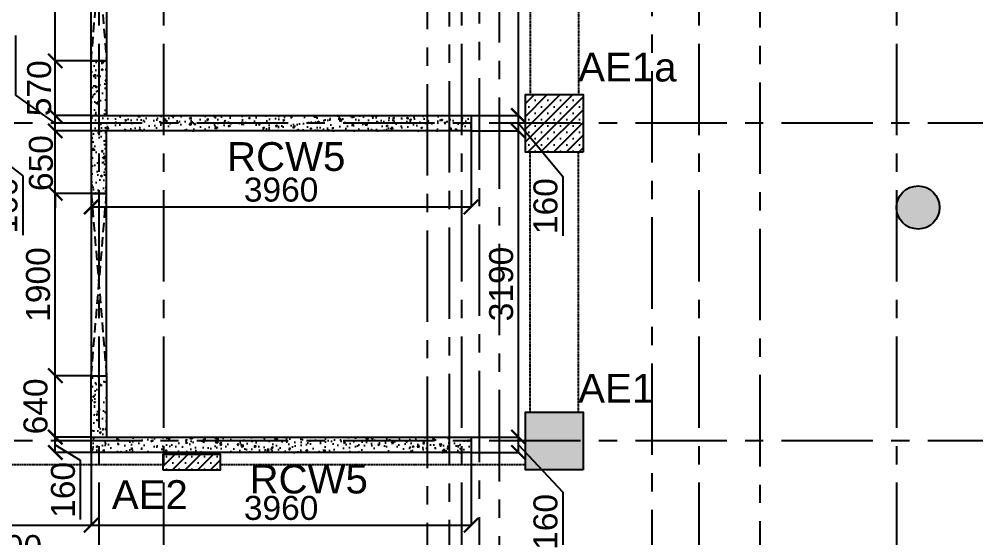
# Model space of a CAD drawing. Header units: inches. Extents: x 207135 to 337634, y -175669 to -89669.
# Drawn here: x 247416 to 257392, y -121352 to -115947 of the extents above; entities that cross this region are included whole.
import ezdxf

# ---------------------------------------------------------------- set-up
doc = ezdxf.new("R2010")
doc.units = ezdxf.units.IN
doc.header["$MEASUREMENT"] = 0
for name, pattern in [('CENTER', [50.8, 31.75, -6.35, 6.35, -6.35]), ('DASHED2', [9.525, 6.35, -3.175]), ('Hidden', [3, 2, -1])]:
    doc.linetypes.add(name, pattern=pattern)
for name, color, linetype in [('160 R.C. WALL HAT', 8, 'Continuous'), ('160 R.C.WALL', 6, 'Continuous'), ('160 WALL  OPENING LINE', 1, 'Continuous'), ('160 WALL OPEING', 1, 'Continuous'), ('AR-Column', 40, 'Continuous'), ('AR-Hidden', 251, 'DASHED2'), ('DIM', 251, 'Continuous'), ('GRID', 8, 'CENTER'), ('JKEC COL', 6, 'Continuous'), ('JKEC COL HAT', 2, 'Continuous'), ('NON S.WALL HATCH', 8, 'Continuous'), ('SHEAR WALL', 6, 'Continuous'), ('SHEAR WALL NAME', 3, 'Continuous'), ('TEXT-1', 3, 'Continuous')]:
    doc.layers.add(name, color=color, linetype=linetype)
doc.styles.add('T200', font='sanss___.ttf', dxfattribs={"height": 250})
doc.styles.add('T300', font='sanss___.ttf', dxfattribs={"height": 350})
doc.dimstyles.new('T 200', dxfattribs={"dimtxt": 250, "dimasz": 150, "dimexe": 1, "dimexo": 0, "dimgap": 50, "dimtad": 1, "dimdec": 0, "dimdsep": 46, "dimtxsty": 'T200', "dimblk": 'ARCHTICK', "dimcen": 2.5, "dimdle": 1, "dimclrd": 5, "dimclre": 253, "dimclrt": 1, "dimadec": 0, "dimazin": 0, "dimtfac": 1, "dimtdec": 0, "dimtmove": 2, "dimatfit": 3, "dimfxl": 0, "dimarcsym": 0})
pattern_1 = [(45, (-131825.64, 75915.45), (-66.29126, 66.29126), []), (45, (-131759.35, 75915.45), (-66.29126, 66.29126), [0, -93.75])]
pattern_2 = [(50, (2146827.95, 276077.85), (179.315046, -15.688034), [18.75, -206.25]), (355, (2146827.95, 276077.85), (-34.687833, 188.048033), [15, -165]), (100.451444, (2146842.9, 276076.54), (144.627212, 172.359998), [15.935048, -175.285528]), (46.1842, (2146827.95, 276127.85), (266.810333, -41.37982), [28.125, -309.375]), (96.635635, (2146850.19, 276124.4), (233.665486, 243.52965), [23.902586, -262.92844]), (351.184164, (2146827.95, 276127.85), (233.665486, 243.52965), [22.5, -247.5]), (21, (2146852.95, 276115.35), (149.226763, -100.654723), [18.75, -206.25]), (326, (2146852.95, 276115.35), (60.828833, 181.287511), [15, -165]), (71.451445, (2146865.39, 276106.96), (210.055594, 80.632788), [15.935047, -175.285528]), (37.5, (2146827.95, 276077.85), (3.0399638, 83.2234635), [0, -163, 0, -167.5, 0, -165.625]), (7.5, (2146827.95, 276077.85), (65.7673844, 98.602928), [0, -95.5, 0, -159.25, 0, -63.125]), (327.5, (2146772.2, 276077.85), (133.455609, -5.638718), [0, -62.5, 0, -195, 0, -258.75]), (317.5, (2146747.2, 276077.85), (145.796542, 25.0262456), [0, -81.25, 0, -129.5, 0, -183.75])]
pattern_3 = [(50, (2124542.95, 287067.85), (179.315046, -15.688034), [18.75, -206.25]), (355, (2124542.95, 287067.85), (-34.687833, 188.048033), [15, -165]), (100.451444, (2124557.9, 287066.54), (144.627212, 172.359998), [15.935048, -175.285528]), (46.1842, (2124542.95, 287117.85), (266.810333, -41.37982), [28.125, -309.375]), (96.635635, (2124565.19, 287114.4), (233.665486, 243.52965), [23.902586, -262.92844]), (351.184164, (2124542.95, 287117.85), (233.665486, 243.52965), [22.5, -247.5]), (21, (2124567.95, 287105.35), (149.226763, -100.654723), [18.75, -206.25]), (326, (2124567.95, 287105.35), (60.828833, 181.287511), [15, -165]), (71.451445, (2124580.39, 287096.96), (210.055594, 80.632788), [15.935047, -175.285528]), (37.5, (2124542.95, 287067.85), (3.0399638, 83.2234635), [0, -163, 0, -167.5, 0, -165.625]), (7.5, (2124542.95, 287067.85), (65.7673844, 98.602928), [0, -95.5, 0, -159.25, 0, -63.125]), (327.5, (2124487.2, 287067.85), (133.455609, -5.638718), [0, -62.5, 0, -195, 0, -258.75]), (317.5, (2124462.2, 287067.85), (145.796542, 25.0262456), [0, -81.25, 0, -129.5, 0, -183.75])]

# ---------------------------------------------------------------- blocks, each defined once
blk = doc.blocks.new('_ARCHTICK')
at = {"color": 0, "linetype": 'ByBlock', "const_width": 0.15}
blk.add_lwpolyline([(-0.5, -0.5), (0.5, 0.5)], dxfattribs=at)
blk = doc.blocks.new('*D301')
at = {"layer": 'Defpoints', "color": 0}
for p in [(246367.4, -120462.5, 14.7), (248167.4, -120462.5, 14.7), (248167.4, -121220.9)]:
    blk.add_point(p, dxfattribs=at)
at = {"layer": 'DIM', "color": 253, "lineweight": -2}
for p, q in [((246367.4, -120462.5), (246367.4, -121221.9)), ((248167.4, -120462.5), (248167.4, -121221.9))]:
    blk.add_line(p, q, dxfattribs=at)
at = {"layer": 'DIM', "color": 5, "lineweight": -2}
blk.add_line((246366.4, -121220.9), (248168.4, -121220.9), dxfattribs=at)
at = {"layer": 'DIM', "color": 5, "lineweight": -2, "xscale": 150, "yscale": 150, "zscale": 150, "rotation": 180}
blk.add_blockref('_ARCHTICK', (246367.4, -121220.9), dxfattribs=at)
at = {"layer": 'DIM', "color": 5, "lineweight": -2, "xscale": 150, "yscale": 150, "zscale": 150}
blk.add_blockref('_ARCHTICK', (248167.4, -121220.9), dxfattribs=at)
at = {"layer": 'DIM', "color": 1, "insert": (247267.4, -121450), "char_height": 250, "attachment_point": 5, "style": 'T200'}
blk.add_mtext('1800', dxfattribs=at)
blk = doc.blocks.new('*D302')
at = {"layer": 'Defpoints', "color": 0}
for p in [(248167.4, -120462.5, 14.7), (252127.4, -120462.5, 14.7), (252127.4, -121220.9)]:
    blk.add_point(p, dxfattribs=at)
at = {"layer": 'DIM', "color": 253, "lineweight": -2}
for p, q in [((248167.4, -120462.5), (248167.4, -121221.9)), ((252127.4, -120462.5), (252127.4, -121221.9))]:
    blk.add_line(p, q, dxfattribs=at)
at = {"layer": 'DIM', "color": 5, "lineweight": -2}
blk.add_line((248166.4, -121220.9), (252128.4, -121220.9), dxfattribs=at)
at = {"layer": 'DIM', "color": 5, "lineweight": -2, "xscale": 150, "yscale": 150, "zscale": 150, "rotation": 180}
blk.add_blockref('_ARCHTICK', (248167.4, -121220.9), dxfattribs=at)
at = {"layer": 'DIM', "color": 5, "lineweight": -2, "xscale": 150, "yscale": 150, "zscale": 150}
blk.add_blockref('_ARCHTICK', (252127.4, -121220.9), dxfattribs=at)
at = {"layer": 'DIM', "color": 1, "insert": (250147.4, -121042), "char_height": 250, "attachment_point": 5, "style": 'T200'}
blk.add_mtext('3960', dxfattribs=at)
blk = doc.blocks.new('*D307')
at = {"layer": 'Defpoints', "color": 0}
for p in [(246367.4, -116952.5, 14.7), (246742.3, -116952.5), (246367.4, -117112.5, 14.7)]:
    blk.add_point(p, dxfattribs=at)
at = {"layer": 'DIM', "color": 253, "lineweight": -2}
for p, q in [((246367.4, -116952.5), (246743.3, -116952.5)), ((246367.4, -117112.5), (246743.3, -117112.5))]:
    blk.add_line(p, q, dxfattribs=at)
at = {"layer": 'DIM', "color": 5, "lineweight": -2}
for p, q in [((246742.3, -117113.5), (246742.3, -116951.5)), ((246742.3, -117032.5), (247453.3, -117578.6)), ((247453.3, -117578.6), (247453.3, -118198.8))]:
    blk.add_line(p, q, dxfattribs=at)
at = {"layer": 'DIM', "color": 5, "lineweight": -2, "xscale": 150, "yscale": 150, "zscale": 150}
for p, rotation in [((246742.3, -116952.5), 90), ((246742.3, -117112.5), 270)]:
    blk.add_blockref('_ARCHTICK', p, dxfattribs=dict(at, rotation=rotation))
at = {"layer": 'DIM', "color": 1, "insert": (247274.4, -117888.7), "char_height": 250, "attachment_point": 5, "rotation": 90, "style": 'T200'}
blk.add_mtext('160', dxfattribs=at)
blk = doc.blocks.new('*D314')
at = {"layer": 'Defpoints', "color": 0}
for p in [(247792.5, -120302.5), (248167.4, -120302.5, 14.7), (248167.4, -120462.5, 14.7)]:
    blk.add_point(p, dxfattribs=at)
at = {"layer": 'DIM', "color": 253, "lineweight": -2}
for p, q in [((248167.4, -120302.5), (247791.5, -120302.5)), ((248167.4, -120462.5), (247791.5, -120462.5))]:
    blk.add_line(p, q, dxfattribs=at)
at = {"layer": 'DIM', "color": 5, "lineweight": -2}
for p, q in [((247792.5, -120463.5), (247792.5, -120301.5)), ((247792.5, -120382.5), (248053, -120542.5)), ((248053, -120542.5), (248053, -121162.8))]:
    blk.add_line(p, q, dxfattribs=at)
at = {"layer": 'DIM', "color": 5, "lineweight": -2, "xscale": 150, "yscale": 150, "zscale": 150}
for p, rotation in [((247792.5, -120302.5), 90), ((247792.5, -120462.5), 270)]:
    blk.add_blockref('_ARCHTICK', p, dxfattribs=dict(at, rotation=rotation))
at = {"layer": 'DIM', "color": 1, "insert": (247874.1, -120852.6), "char_height": 250, "attachment_point": 5, "rotation": 90, "style": 'T200'}
blk.add_mtext('160', dxfattribs=at)
blk = doc.blocks.new('*D315')
at = {"layer": 'Defpoints', "color": 0}
for p in [(247792.5, -119662.5), (248167.4, -119662.5, 14.7), (248167.4, -120302.5, 14.7)]:
    blk.add_point(p, dxfattribs=at)
at = {"layer": 'DIM', "color": 253, "lineweight": -2}
for p, q in [((248167.4, -119662.5), (247791.5, -119662.5)), ((248167.4, -120302.5), (247791.5, -120302.5))]:
    blk.add_line(p, q, dxfattribs=at)
at = {"layer": 'DIM', "color": 5, "lineweight": -2}
blk.add_line((247792.5, -120303.5), (247792.5, -119661.5), dxfattribs=at)
at = {"layer": 'DIM', "color": 5, "lineweight": -2, "xscale": 150, "yscale": 150, "zscale": 150}
for p, rotation in [((247792.5, -119662.5), 90), ((247792.5, -120302.5), 270)]:
    blk.add_blockref('_ARCHTICK', p, dxfattribs=dict(at, rotation=rotation))
at = {"layer": 'DIM', "color": 1, "insert": (247587.6, -119982.5), "char_height": 250, "attachment_point": 5, "rotation": 90, "style": 'T200'}
blk.add_mtext('640', dxfattribs=at)
blk = doc.blocks.new('*D316')
at = {"layer": 'Defpoints', "color": 0}
for p in [(247792.5, -117762.5), (248167.4, -117762.5, 14.7), (248167.4, -119662.5, 14.7)]:
    blk.add_point(p, dxfattribs=at)
at = {"layer": 'DIM', "color": 253, "lineweight": -2}
for p, q in [((248167.4, -117762.5), (247791.5, -117762.5)), ((248167.4, -119662.5), (247791.5, -119662.5))]:
    blk.add_line(p, q, dxfattribs=at)
at = {"layer": 'DIM', "color": 5, "lineweight": -2}
blk.add_line((247792.5, -119663.5), (247792.5, -117761.5), dxfattribs=at)
at = {"layer": 'DIM', "color": 5, "lineweight": -2, "xscale": 150, "yscale": 150, "zscale": 150}
for p, rotation in [((247792.5, -117762.5), 90), ((247792.5, -119662.5), 270)]:
    blk.add_blockref('_ARCHTICK', p, dxfattribs=dict(at, rotation=rotation))
at = {"layer": 'DIM', "color": 1, "insert": (247613.8, -118712.5), "char_height": 250, "attachment_point": 5, "rotation": 90, "style": 'T200'}
blk.add_mtext('1900', dxfattribs=at)
blk = doc.blocks.new('*D317')
at = {"layer": 'Defpoints', "color": 0}
for p in [(247792.5, -117112.5), (248167.4, -117112.5, 14.7), (248167.4, -117762.5, 14.7)]:
    blk.add_point(p, dxfattribs=at)
at = {"layer": 'DIM', "color": 5, "lineweight": -2}
for p, q in [((247792.5, -117112.5), (247792.5, -116962.5)), ((247792.5, -117762.5), (247792.5, -117112.5)), ((247792.5, -117762.5), (247792.5, -117912.5))]:
    blk.add_line(p, q, dxfattribs=at)
at = {"layer": 'DIM', "color": 253, "lineweight": -2}
for p, q in [((248167.4, -117112.5), (247791.5, -117112.5)), ((248167.4, -117762.5), (247791.5, -117762.5))]:
    blk.add_line(p, q, dxfattribs=at)
at = {"layer": 'DIM', "color": 5, "lineweight": -2, "xscale": 150, "yscale": 150, "zscale": 150}
for p, rotation in [((247792.5, -117112.5), 270), ((247792.5, -117762.5), 90)]:
    blk.add_blockref('_ARCHTICK', p, dxfattribs=dict(at, rotation=rotation))
at = {"layer": 'DIM', "color": 1, "insert": (247644, -117447.5), "char_height": 250, "attachment_point": 5, "rotation": 90, "style": 'T200'}
blk.add_mtext('650', dxfattribs=at)
blk = doc.blocks.new('*D318')
at = {"layer": 'Defpoints', "color": 0}
for p in [(247792.5, -116952.5), (248167.4, -116952.5, 14.7), (248167.4, -117112.5, 14.7)]:
    blk.add_point(p, dxfattribs=at)
at = {"layer": 'DIM', "color": 5, "lineweight": -2}
for p, q in [((247380.7, -116738.8), (247380.7, -116118.5)), ((247792.5, -117032.5), (247380.7, -116738.8)), ((247792.5, -117113.5), (247792.5, -116951.5))]:
    blk.add_line(p, q, dxfattribs=at)
at = {"layer": 'DIM', "color": 253, "lineweight": -2}
for p, q in [((248167.4, -116952.5), (247791.5, -116952.5)), ((248167.4, -117112.5), (247791.5, -117112.5))]:
    blk.add_line(p, q, dxfattribs=at)
at = {"layer": 'DIM', "color": 5, "lineweight": -2, "xscale": 150, "yscale": 150, "zscale": 150}
for p, rotation in [((247792.5, -116952.5), 90), ((247792.5, -117112.5), 270)]:
    blk.add_blockref('_ARCHTICK', p, dxfattribs=dict(at, rotation=rotation))
at = {"layer": 'DIM', "color": 1, "insert": (247201.7, -116428.6), "char_height": 250, "attachment_point": 5, "rotation": 90, "style": 'T200'}
blk.add_mtext('160', dxfattribs=at)
blk = doc.blocks.new('*D319')
at = {"layer": 'Defpoints', "color": 0}
for p in [(247792.5, -116382.5), (248167.4, -116382.5, 14.7), (248167.4, -116952.5, 14.7)]:
    blk.add_point(p, dxfattribs=at)
at = {"layer": 'DIM', "color": 253, "lineweight": -2}
for p, q in [((248167.4, -116382.5), (247791.5, -116382.5)), ((248167.4, -116952.5), (247791.5, -116952.5))]:
    blk.add_line(p, q, dxfattribs=at)
at = {"layer": 'DIM', "color": 5, "lineweight": -2}
blk.add_line((247792.5, -116953.5), (247792.5, -116381.5), dxfattribs=at)
at = {"layer": 'DIM', "color": 5, "lineweight": -2, "xscale": 150, "yscale": 150, "zscale": 150}
for p, rotation in [((247792.5, -116382.5), 90), ((247792.5, -116952.5), 270)]:
    blk.add_blockref('_ARCHTICK', p, dxfattribs=dict(at, rotation=rotation))
at = {"layer": 'DIM', "color": 1, "insert": (247625.6, -116667.5), "char_height": 250, "attachment_point": 5, "rotation": 90, "style": 'T200'}
blk.add_mtext('570', dxfattribs=at)
blk = doc.blocks.new('*D320')
at = {"layer": 'Defpoints', "color": 0}
for p in [(247792.5, -114402.5), (248167.3, -114402.5, 14.7), (248167.4, -116382.5, 14.7)]:
    blk.add_point(p, dxfattribs=at)
at = {"layer": 'DIM', "color": 253, "lineweight": -2}
for p, q in [((248167.3, -114402.5), (247791.5, -114402.5)), ((248167.4, -116382.5), (247791.5, -116382.5))]:
    blk.add_line(p, q, dxfattribs=at)
at = {"layer": 'DIM', "color": 5, "lineweight": -2}
blk.add_line((247792.5, -116383.5), (247792.5, -114401.5), dxfattribs=at)
at = {"layer": 'DIM', "color": 5, "lineweight": -2, "xscale": 150, "yscale": 150, "zscale": 150}
for p, rotation in [((247792.5, -114402.5), 90), ((247792.5, -116382.5), 270)]:
    blk.add_blockref('_ARCHTICK', p, dxfattribs=dict(at, rotation=rotation))
at = {"layer": 'DIM', "color": 1, "insert": (247613.8, -115392.5), "char_height": 250, "attachment_point": 5, "rotation": 90, "style": 'T200'}
blk.add_mtext('1980', dxfattribs=at)
blk = doc.blocks.new('*D336')
at = {"layer": 'Defpoints', "color": 0}
for p in [(252127.4, -120302.5, 14.7), (252621.8, -120302.5), (252127.4, -120462.5, 14.7)]:
    blk.add_point(p, dxfattribs=at)
at = {"layer": 'DIM', "color": 253, "lineweight": -2}
for p, q in [((252127.4, -120302.5), (252622.8, -120302.5)), ((252127.4, -120462.5), (252622.8, -120462.5))]:
    blk.add_line(p, q, dxfattribs=at)
at = {"layer": 'DIM', "color": 5, "lineweight": -2}
for p, q in [((252621.8, -120463.5), (252621.8, -120301.5)), ((252621.8, -120382.5), (253084.1, -120876.2)), ((253084.1, -120876.2), (253084.1, -121496.4))]:
    blk.add_line(p, q, dxfattribs=at)
at = {"layer": 'DIM', "color": 5, "lineweight": -2, "xscale": 150, "yscale": 150, "zscale": 150}
for p, rotation in [((252621.8, -120302.5), 90), ((252621.8, -120462.5), 270)]:
    blk.add_blockref('_ARCHTICK', p, dxfattribs=dict(at, rotation=rotation))
at = {"layer": 'DIM', "color": 1, "insert": (252905.1, -121186.3), "char_height": 250, "attachment_point": 5, "rotation": 90, "style": 'T200'}
blk.add_mtext('160', dxfattribs=at)
blk = doc.blocks.new('*D337')
at = {"layer": 'Defpoints', "color": 0}
for p in [(252127.4, -117112.5, 14.7), (252621.8, -117112.5), (252127.4, -120302.5, 14.7)]:
    blk.add_point(p, dxfattribs=at)
at = {"layer": 'DIM', "color": 253, "lineweight": -2}
for p, q in [((252127.4, -117112.5), (252622.8, -117112.5)), ((252127.4, -120302.5), (252622.8, -120302.5))]:
    blk.add_line(p, q, dxfattribs=at)
at = {"layer": 'DIM', "color": 5, "lineweight": -2}
blk.add_line((252621.8, -120303.5), (252621.8, -117111.5), dxfattribs=at)
at = {"layer": 'DIM', "color": 5, "lineweight": -2, "xscale": 150, "yscale": 150, "zscale": 150}
for p, rotation in [((252621.8, -117112.5), 90), ((252621.8, -120302.5), 270)]:
    blk.add_blockref('_ARCHTICK', p, dxfattribs=dict(at, rotation=rotation))
at = {"layer": 'DIM', "color": 1, "insert": (252442.8, -118707.5), "char_height": 250, "attachment_point": 5, "rotation": 90, "style": 'T200'}
blk.add_mtext('3190', dxfattribs=at)
blk = doc.blocks.new('*D338')
at = {"layer": 'Defpoints', "color": 0}
for p in [(252127.4, -116952.5, 14.7), (252621.8, -116952.5), (252127.4, -117112.5, 14.7)]:
    blk.add_point(p, dxfattribs=at)
at = {"layer": 'DIM', "color": 253, "lineweight": -2}
for p, q in [((252127.4, -116952.5), (252622.8, -116952.5)), ((252127.4, -117112.5), (252622.8, -117112.5))]:
    blk.add_line(p, q, dxfattribs=at)
at = {"layer": 'DIM', "color": 5, "lineweight": -2}
for p, q in [((252621.8, -117113.5), (252621.8, -116951.5)), ((252621.8, -117032.5), (253084.1, -117585.8)), ((253084.1, -117585.8), (253084.1, -118206.1))]:
    blk.add_line(p, q, dxfattribs=at)
at = {"layer": 'DIM', "color": 5, "lineweight": -2, "xscale": 150, "yscale": 150, "zscale": 150}
for p, rotation in [((252621.8, -116952.5), 90), ((252621.8, -117112.5), 270)]:
    blk.add_blockref('_ARCHTICK', p, dxfattribs=dict(at, rotation=rotation))
at = {"layer": 'DIM', "color": 1, "insert": (252905.1, -117895.9), "char_height": 250, "attachment_point": 5, "rotation": 90, "style": 'T200'}
blk.add_mtext('160', dxfattribs=at)
blk = doc.blocks.new('*D339')
at = {"layer": 'Defpoints', "color": 0}
for p in [(252127.4, -113802.5, 14.7), (252621.8, -113802.5), (252127.4, -116952.5, 14.7)]:
    blk.add_point(p, dxfattribs=at)
at = {"layer": 'DIM', "color": 253, "lineweight": -2}
for p, q in [((252127.4, -113802.5), (252622.8, -113802.5)), ((252127.4, -116952.5), (252622.8, -116952.5))]:
    blk.add_line(p, q, dxfattribs=at)
at = {"layer": 'DIM', "color": 5, "lineweight": -2}
blk.add_line((252621.8, -116953.5), (252621.8, -113801.5), dxfattribs=at)
at = {"layer": 'DIM', "color": 5, "lineweight": -2, "xscale": 150, "yscale": 150, "zscale": 150}
for p, rotation in [((252621.8, -113802.5), 90), ((252621.8, -116952.5), 270)]:
    blk.add_blockref('_ARCHTICK', p, dxfattribs=dict(at, rotation=rotation))
at = {"layer": 'DIM', "color": 1, "insert": (252442.8, -115377.5), "char_height": 250, "attachment_point": 5, "rotation": 90, "style": 'T200'}
blk.add_mtext('3150', dxfattribs=at)
blk = doc.blocks.new('*D342')
at = {"layer": 'Defpoints', "color": 0}
for p in [(248167.4, -117112.5, 14.7), (252127.4, -117112.5, 14.7), (252127.4, -117904.3)]:
    blk.add_point(p, dxfattribs=at)
at = {"layer": 'DIM', "color": 253, "lineweight": -2}
for p, q in [((248167.4, -117112.5), (248167.4, -117905.3)), ((252127.4, -117112.5), (252127.4, -117905.3))]:
    blk.add_line(p, q, dxfattribs=at)
at = {"layer": 'DIM', "color": 5, "lineweight": -2}
blk.add_line((248166.4, -117904.3), (252128.4, -117904.3), dxfattribs=at)
at = {"layer": 'DIM', "color": 5, "lineweight": -2, "xscale": 150, "yscale": 150, "zscale": 150, "rotation": 180}
blk.add_blockref('_ARCHTICK', (248167.4, -117904.3), dxfattribs=at)
at = {"layer": 'DIM', "color": 5, "lineweight": -2, "xscale": 150, "yscale": 150, "zscale": 150}
blk.add_blockref('_ARCHTICK', (252127.4, -117904.3), dxfattribs=at)
at = {"layer": 'DIM', "color": 1, "insert": (250147.4, -117725.4), "char_height": 250, "attachment_point": 5, "style": 'T200'}
blk.add_mtext('3960', dxfattribs=at)
blk = doc.blocks.new('A$C02A55DAE')
at = {"layer": 'NON S.WALL HATCH'}
h = blk.add_hatch(dxfattribs=at)
h.set_pattern_fill('SACNCR', color=256, scale=1000)
h.set_pattern_definition(pattern_1)
h.paths.add_polyline_path([(22427.1, -18480), (23027.1, -18480), (23027.1, -17880), (22427.1, -17880)])
h.paths.add_polyline_path([(22427.1, -15170), (23027.1, -15170), (23027.1, -14570), (22427.1, -14570)])
h.paths.add_polyline_path([(22427.1, -11500), (23027.1, -11500), (23027.1, -11860), (22427.1, -11860)])
h.paths.add_polyline_path([(34482.9, -18480), (33882.9, -18480), (33882.9, -17880), (34482.9, -17880)])
h.paths.add_polyline_path([(34482.9, -11260), (33882.9, -11260), (33882.9, -11860), (34482.9, -11860)])
edge = h.paths.add_edge_path()
edge.add_line((34435.5, -11860), (34435.5, -14570))
h = blk.add_hatch(dxfattribs=at)
h.set_pattern_fill('SACNCR', color=256, scale=1000)
h.set_pattern_definition(pattern_1)
h.paths.add_polyline_path([(34482.9, -14570), (33882.9, -14570), (33882.9, -15170), (34482.9, -15170)])
h = blk.add_hatch(dxfattribs=at)
h.set_pattern_fill('SACNCR', color=256, scale=1000)
h.set_pattern_definition(pattern_1)
h.paths.add_polyline_path([(30102.1, -18480), (30702.1, -18480), (30702.1, -18320), (30102.1, -18320)])
at = {"layer": 'AR-Column', "color": 4, "elevation": -29.5}
for points in [[(34482.9, -15170), (33882.9, -15170), (33882.9, -14570), (34482.9, -14570)], [(34482.9, -18480), (33882.9, -18480), (33882.9, -17880), (34482.9, -17880)], [(30102.1, -18480), (30702.1, -18480), (30702.1, -18320), (30102.1, -18320)]]:
    blk.add_lwpolyline(points, close=True, dxfattribs=at)
at = {"layer": 'AR-Hidden', "ltscale": 0.009}
for p, q in [((33930.3, -11860, -29.5), (33930.3, -14570, -29.5)), ((34435.5, -11860, -29.5), (34435.5, -14570, -29.5)), ((33930.3, -17880, -29.5), (33930.3, -15170, -29.5)), ((34435.5, -17880, -29.5), (34435.5, -15170, -29.5)), ((30102.1, -18430, -29.5), (26864.6, -18430, -29.5)), ((33882.9, -18430, -29.5), (30702.1, -18430, -29.5))]:
    blk.add_line(p, q, dxfattribs=at)
blk = doc.blocks.new('A$C49F5721B')
at = {"layer": 'JKEC COL HAT'}
h = blk.add_hatch(color=2, dxfattribs=at)
h.dxf.hatch_style = 1
edge = h.paths.add_edge_path()
edge.add_arc((2206, -4267.6), 225, 0, 360)
at = {"layer": 'JKEC COL'}
blk.add_circle((2206, -4267.6), 225, dxfattribs=at)

msp = doc.modelspace()

# ---------------------------------------------------------------- hatches: boundary and pattern name
at = {"layer": '160 R.C. WALL HAT'}
h = msp.add_hatch(dxfattribs=at)
h.set_pattern_fill('AR-CONC', color=256, scale=25)
h.set_pattern_definition(pattern_3)
h.paths.add_polyline_path([(248327.4, -116382.5), (248167.4, -116382.5), (248167.4, -116952.5), (248327.4, -116952.5)])
h = msp.add_hatch(dxfattribs=at)
h.set_pattern_fill('AR-CONC', color=256, scale=25)
h.set_pattern_definition([(50, (2153487.95, 276077.85), (179.315046, -15.688034), [18.75, -206.25]), (355, (2153487.95, 276077.85), (-34.687833, 188.048033), [15, -165]), (100.451444, (2153502.9, 276076.54), (144.627212, 172.359998), [15.935048, -175.285528]), (46.1842, (2153487.95, 276127.85), (266.810333, -41.37982), [28.125, -309.375]), (96.635635, (2153510.18, 276124.4), (233.665486, 243.52965), [23.902586, -262.92844]), (351.184164, (2153487.95, 276127.85), (233.665486, 243.52965), [22.5, -247.5]), (21, (2153512.95, 276115.35), (149.226763, -100.654723), [18.75, -206.25]), (326, (2153512.95, 276115.35), (60.828833, 181.287511), [15, -165]), (71.451445, (2153525.39, 276106.96), (210.055594, 80.632788), [15.935047, -175.285528]), (37.5, (2153487.95, 276077.85), (3.0399638, 83.2234635), [0, -163, 0, -167.5, 0, -165.625]), (7.5, (2153487.95, 276077.85), (65.7673844, 98.602928), [0, -95.5, 0, -159.25, 0, -63.125]), (327.5, (2153432.2, 276077.85), (133.455609, -5.638718), [0, -62.5, 0, -195, 0, -258.75]), (317.5, (2153407.2, 276077.85), (145.796542, 25.0262456), [0, -81.25, 0, -129.5, 0, -183.75])])
h.paths.add_polyline_path([(248167.4, -117112.5), (248167.4, -116952.5), (252127.4, -116952.5), (252127.4, -117112.5)])
h = msp.add_hatch(dxfattribs=at)
h.set_pattern_fill('AR-CONC', color=256, scale=25)
h.set_pattern_definition(pattern_3)
h.paths.add_polyline_path([(248327.4, -117762.5), (248167.4, -117762.5), (248167.4, -117112.5), (248327.4, -117112.5)])
h = msp.add_hatch(dxfattribs=at)
h.set_pattern_fill('AR-CONC', color=256, scale=25)
h.set_pattern_definition(pattern_2)
h.paths.add_polyline_path([(248327.4, -119662.5), (248167.4, -119662.5), (248167.4, -120302.5), (248327.4, -120302.5)])
h = msp.add_hatch(dxfattribs=at)
h.set_pattern_fill('AR-CONC', color=256, scale=25)
h.set_pattern_definition(pattern_2)
h.paths.add_polyline_path([(248167.4, -120462.5), (248167.4, -120302.5), (252127.4, -120302.5), (252127.4, -120462.5)])

# ---------------------------------------------------------------- linework, layer by layer
at = {"layer": '160 R.C.WALL', "elevation": 14.7}
for points in [[(248167.4, -116952.5), (248167.4, -116382.5), (248327.4, -116382.5), (248327.4, -116952.5)], [(248167.4, -117112.5), (248167.4, -117762.5), (248327.4, -117762.5), (248327.4, -117112.5)], [(248167.4, -120302.5), (248167.4, -119662.5), (248327.4, -119662.5), (248327.4, -120302.5)]]:
    msp.add_lwpolyline(points, dxfattribs=at)
for points in [[(248167.4, -117112.5), (248167.4, -116952.5), (252127.4, -116952.5), (252127.4, -117112.5)], [(248167.4, -120462.5), (248167.4, -120302.5), (252127.4, -120302.5), (252127.4, -120462.5)]]:
    msp.add_lwpolyline(points, close=True, dxfattribs=at)
at = {"layer": '160 WALL  OPENING LINE', "elevation": 14.7}
for points in [[(248167.4, -114402.5), (248327.4, -114402.5), (248327.4, -116382.5), (248167.4, -116382.5)], [(248167.4, -119662.5), (248327.4, -119662.5), (248327.4, -117762.5), (248167.4, -117762.5)]]:
    msp.add_lwpolyline(points, close=True, dxfattribs=at)
at = {"layer": '160 WALL OPEING', "linetype": 'Hidden', "ltscale": 50}
for p, q in [((248167.4, -116382.5, 14.7), (248327.4, -114402.5, 14.7)), ((248167.4, -114402.5, 14.7), (248327.4, -116382.5, 14.7)), ((248167.4, -119662.5, 14.7), (248327.4, -117762.5, 14.7)), ((248167.4, -117762.5, 14.7), (248327.4, -119662.5, 14.7))]:
    msp.add_line(p, q, dxfattribs=at)
at = {"layer": 'GRID', "ltscale": 30}
for p, q in [((248247.4, -94868.8, 14.7), (248247.4, -126522.9, 14.7)), ((248922.4, -94868.8, 14.7), (248922.4, -126522.9, 14.7)), ((252027.4, -94868.8, 14.7), (252027.4, -126522.9, 14.7)), ((254502.7, -94868.8, 14.7), (254502.7, -126522.9, 14.7)), ((256562.7, -94868.8, 14.7), (256562.7, -126522.9, 14.7)), ((254014.3, -95152.1, 14.7), (254014.3, -126522.9, 14.7)), ((251899.5, -95258.2, 14.7), (251899.5, -126522.9, 14.7)), ((252212.4, -95228, 14.7), (252212.4, -126522.9, 14.7)), ((251669.5, -95288, 14.7), (251669.5, -126522.9, 14.7)), ((255138.9, -95271.4, 14.7), (255138.9, -126522.9, 14.7)), ((252422.4, -95427.2, 14.7), (252422.4, -126522.9, 14.7)), ((300513.9, -117032.5, 14.7), (213696.9, -117032.5, 14.7)), ((300513.9, -120342.5, 14.7), (213696.9, -120342.5, 14.7))]:
    msp.add_line(p, q, dxfattribs=at)

# ---------------------------------------------------------------- block references
at = {"layer": 'DIM', "color": 1}
msp.add_blockref('A$C02A55DAE', (218812.4, -102162.5, 14.7), dxfattribs=at)
at = {"layer": 'SHEAR WALL'}
msp.add_blockref('A$C49F5721B', (254582.7, -113642.5, 14.7), dxfattribs=at)

# ---------------------------------------------------------------- texts
at = {"layer": 'SHEAR WALL NAME', "ltscale": 7, "style": 'T300'}
for p in [(249583.7, -117529.1), (249818.2, -120889.6)]:
    msp.add_text('RCW5', height=300, dxfattribs=at).set_placement(p)
at = {"layer": 'TEXT-1', "color": 4, "style": 'T300'}
for s, p in [('AE1a', (253245.9, -116596.8)), ('AE1', (253245.9, -119943.9)), ('AE2', (248382.8, -121051.5))]:
    msp.add_text(s, height=300, dxfattribs=at).set_placement(p)

# ---------------------------------------------------------------- dimensions: what is measured, and where the dimension line sits
at = {"layer": 'DIM'}
for base, p1, p2, picture, middle in [((252621.8, -113802.5), (252127.4, -116952.5, 14.7), (252127.4, -113802.5, 14.7), '*D339', (252442.8, -115377.5)), ((247792.5, -114402.5), (248167.4, -116382.5, 14.7), (248167.3, -114402.5, 14.7), '*D320', (247613.8, -115392.5)), ((252621.8, -117112.5), (252127.4, -120302.5, 14.7), (252127.4, -117112.5, 14.7), '*D337', (252442.8, -118707.5)), ((247792.5, -117762.5), (248167.4, -119662.5, 14.7), (248167.4, -117762.5, 14.7), '*D316', (247613.8, -118712.5)), ((247792.5, -119662.5), (248167.4, -120302.5, 14.7), (248167.4, -119662.5, 14.7), '*D315', (247587.6, -119982.5))]:
    dim = msp.add_linear_dim(base=base, p1=p1, p2=p2, angle=90, dimstyle='T 200', dxfattribs=at)
    dim.commit()
    dim.dimension.update_dxf_attribs({"geometry": picture, "text_midpoint": middle})
for base, p1, p2, picture, middle in [((247792.5, -116952.5), (248167.4, -117112.5, 14.7), (248167.4, -116952.5, 14.7), '*D318', (247380.7, -116688.8)), ((246742.3, -116952.5), (246367.4, -117112.5, 14.7), (246367.4, -116952.5, 14.7), '*D307', (247453.3, -117628.6)), ((252621.8, -116952.5), (252127.4, -117112.5, 14.7), (252127.4, -116952.5, 14.7), '*D338', (253084.1, -117635.8)), ((247792.5, -120302.5), (248167.4, -120462.5, 14.7), (248167.4, -120302.5, 14.7), '*D314', (248053, -120592.5)), ((252621.8, -120302.5), (252127.4, -120462.5, 14.7), (252127.4, -120302.5, 14.7), '*D336', (253084.1, -120926.2))]:
    dim = msp.add_linear_dim(base=base, p1=p1, p2=p2, angle=90, dimstyle='T 200', override={"dimtmove": 1}, dxfattribs=at)
    dim.commit()
    dim.dimension.update_dxf_attribs({"geometry": picture, "text_midpoint": middle, "dimtype": 160})
for base, p1, p2, picture, middle in [((247792.5, -116382.5), (248167.4, -116952.5, 14.7), (248167.4, -116382.5, 14.7), '*D319', (247625.6, -116667.5)), ((247792.5, -117112.5), (248167.4, -117762.5, 14.7), (248167.4, -117112.5, 14.7), '*D317', (247644, -117447.5))]:
    dim = msp.add_linear_dim(base=base, p1=p1, p2=p2, angle=90, dimstyle='T 200', dxfattribs=at)
    dim.commit()
    dim.dimension.update_dxf_attribs({"geometry": picture, "text_midpoint": middle, "dimtype": 160})
for base, p1, p2, picture, middle in [((252127.4, -117904.3), (248167.4, -117112.5, 14.7), (252127.4, -117112.5, 14.7), '*D342', (250147.4, -117725.4)), ((252127.4, -121220.9), (248167.4, -120462.5, 14.7), (252127.4, -120462.5, 14.7), '*D302', (250147.4, -121042))]:
    dim = msp.add_linear_dim(base=base, p1=p1, p2=p2, dimstyle='T 200', dxfattribs=at)
    dim.commit()
    dim.dimension.update_dxf_attribs({"geometry": picture, "text_midpoint": middle})
dim = msp.add_linear_dim(base=(248167.4, -121220.9), p1=(246367.4, -120462.5, 14.7), p2=(248167.4, -120462.5, 14.7), dimstyle='T 200', dxfattribs=at)
dim.commit()
dim.dimension.update_dxf_attribs({"geometry": '*D301', "text_midpoint": (247267.4, -121450), "dimtype": 160})

doc.saveas('drawing.dxf')
